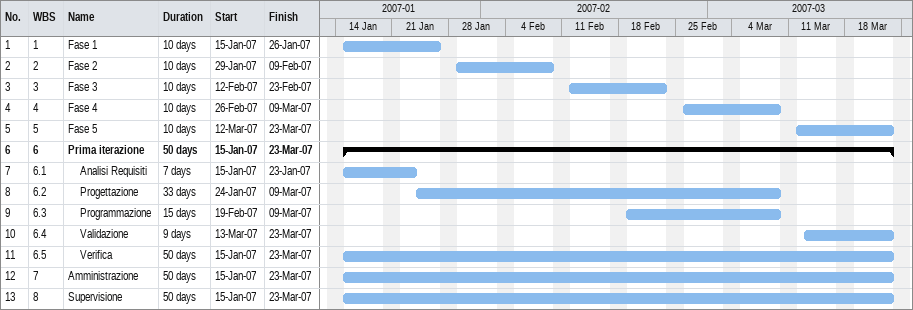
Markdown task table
| ID | WBS | Task | Duration | Start | Finish |
|---|---|---|---|---|---|
| 1 | 1 | Fase 1 | 10d | 2007-01-15 | 2007-01-26 |
| 2 | 2 | Fase 2 | 10d | 2007-01-29 | 2007-02-09 |
| 3 | 3 | Fase 3 | 10d | 2007-02-12 | 2007-02-23 |
| 4 | 4 | Fase 4 | 10d | 2007-02-26 | 2007-03-09 |
| 5 | 5 | Fase 5 | 10d | 2007-03-12 | 2007-03-23 |
| 6 | 6 | **Prima iterazione** | 50d | 2007-01-15 | 2007-03-23 |
| 7 | 6.1 | Analisi Requisiti | 7d | 2007-01-15 | 2007-01-23 |
| 8 | 6.2 | Progettazione | 33d | 2007-01-24 | 2007-03-09 |
| 9 | 6.3 | Programmazione | 15d | 2007-02-19 | 2007-03-09 |
| 10 | 6.4 | Validazione | 9d | 2007-03-13 | 2007-03-23 |
| 11 | 6.5 | Verifica | 50d | 2007-01-15 | 2007-03-23 |
| 12 | 7 | Amministrazione | 50d | 2007-01-15 | 2007-03-23 |
| 13 | 8 | Supervisione | 50d | 2007-01-15 | 2007-03-23 |
